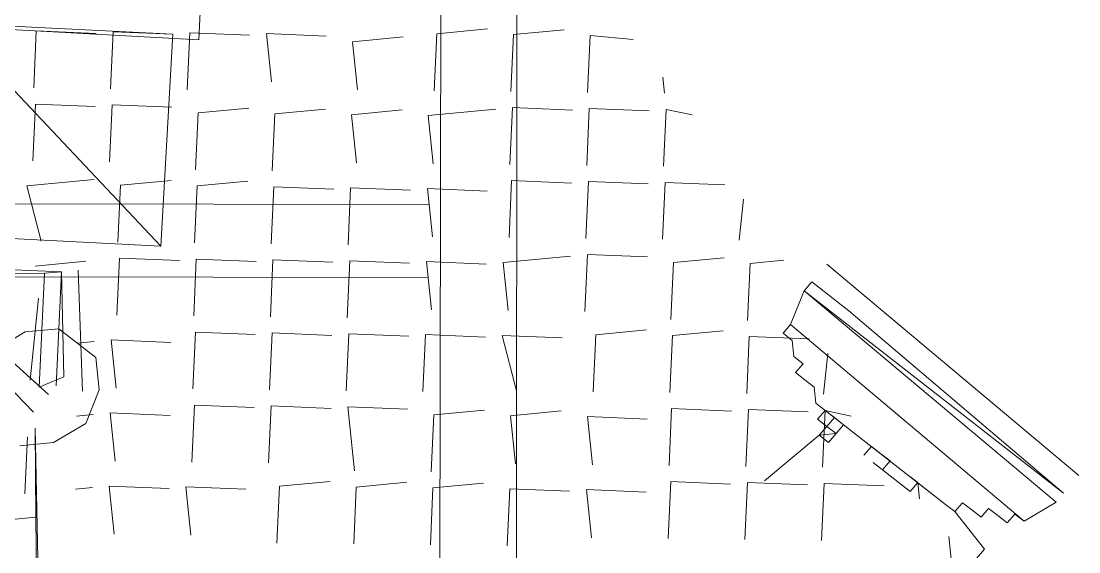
# Paper-space layout '01 Roof Support Layout' of a CAD drawing. Header units: millimetres. Extents: x 5 to 415, y 7 to 290.
# Drawn here: x 126.24 to 131.88, y 121.41 to 124.24 of the extents above; entities that cross this region are included whole.
import ezdxf

# ---------------------------------------------------------------- set-up
doc = ezdxf.new("R2010")
doc.units = ezdxf.units.MM
doc.layers.add('GA_REFERENCE', color=253, linetype='Continuous')

# ---------------------------------------------------------------- blocks, each defined once
blk = doc.blocks.new('SHEET_01_ROOF')
at = {"layer": 'GA_REFERENCE', "lineweight": 5}
for p, q in [((128.4714, 117.384), (128.4841, 125.2568)), ((128.8818, 117.384), (128.8883, 124.8628)), ((127.1929, 124.141), (127.2067, 124.4448)), ((123.7227, 124.3321), (127.1929, 124.141)), ((125.8669, 124.2319), (127.0536, 124.1711)), ((126.9897, 123.0413), (125.8669, 124.2319)), ((126.9897, 123.0413), (125.8669, 124.2319)), ((125.8669, 124.2319), (127.0536, 124.1711)), ((126.3254, 124.1887), (126.3116, 123.8849)), ((126.3254, 124.1887), (126.6446, 124.1757)), ((126.7345, 124.1841), (126.7207, 123.8803)), ((126.7345, 124.1841), (127.0536, 124.1711)), ((127.1435, 124.1795), (127.1298, 123.8757)), ((127.1435, 124.1795), (127.4627, 124.1664)), ((128.4606, 124.1741), (128.7304, 124.1996)), ((128.8697, 124.1695), (129.1395, 124.195)), ((127.0536, 124.1711), (126.9897, 123.0413)), ((127.5526, 124.1749), (127.5794, 123.9181)), ((127.5526, 124.1749), (127.8718, 124.1618)), ((128.0111, 124.1317), (128.2808, 124.1572)), ((128.0111, 124.1317), (128.0378, 123.875)), ((128.4606, 124.1741), (128.4469, 123.8703)), ((128.8697, 124.1695), (128.856, 123.8657)), ((129.2788, 124.165), (129.265, 123.8611)), ((129.2788, 124.165), (129.508, 124.1434)), ((129.6652, 123.9421), (129.6742, 123.8565)), ((126.3205, 123.7993), (126.3068, 123.4955)), ((126.3205, 123.7993), (126.6397, 123.7862)), ((126.7296, 123.7947), (126.7158, 123.4909)), ((126.7296, 123.7947), (127.0488, 123.7817)), ((127.1881, 123.7516), (127.1744, 123.4477)), ((127.1881, 123.7516), (127.4579, 123.777)), ((127.5972, 123.7469), (127.5835, 123.4431)), ((127.5972, 123.7469), (127.8669, 123.7724)), ((128.0063, 123.7423), (128.276, 123.7678)), ((128.0063, 123.7423), (128.033, 123.4856)), ((128.4153, 123.7377), (128.775, 123.7717)), ((128.4153, 123.7377), (128.4421, 123.481)), ((128.8649, 123.7801), (128.8511, 123.4763)), ((128.8649, 123.7801), (129.184, 123.767)), ((129.274, 123.7755), (129.2602, 123.4717)), ((129.274, 123.7755), (129.5932, 123.7624)), ((129.6831, 123.7709), (129.6693, 123.4671)), ((129.6831, 123.7709), (129.8224, 123.7409)), ((126.2752, 123.3629), (126.6348, 123.3968)), ((126.7742, 123.3668), (127.0439, 123.3922)), ((127.1833, 123.3621), (127.453, 123.3876)), ((128.86, 123.3908), (128.8463, 123.0869)), ((128.86, 123.3908), (129.1792, 123.3776)), ((126.2752, 123.3629), (126.3514, 123.0676)), ((126.7742, 123.3668), (126.7605, 123.0629)), ((127.1833, 123.3621), (127.1695, 123.0583)), ((127.5924, 123.3576), (127.5786, 123.0537)), ((127.5924, 123.3576), (127.9115, 123.3445)), ((128.0014, 123.3529), (127.9877, 123.0491)), ((128.0014, 123.3529), (128.3206, 123.3398)), ((128.4105, 123.3483), (128.4372, 123.0916)), ((128.4105, 123.3483), (128.7296, 123.3352)), ((129.2691, 123.3861), (129.2554, 123.0823)), ((129.2691, 123.3861), (129.5883, 123.373)), ((129.6782, 123.3815), (129.6644, 123.0777)), ((129.6782, 123.3815), (129.9974, 123.3684)), ((116.7046, 123.2808), (128.4194, 123.2627)), ((130.0962, 123.2913), (130.0735, 123.0731)), ((125.803, 123.1023), (126.9897, 123.0413)), ((129.2643, 122.9967), (129.2506, 122.6929)), ((129.2643, 122.9967), (129.5834, 122.9836)), ((126.3198, 122.935), (126.5896, 122.9604)), ((126.7694, 122.9773), (126.7556, 122.6735)), ((126.7694, 122.9773), (127.0885, 122.9642)), ((127.1784, 122.9727), (127.1647, 122.6689)), ((127.1784, 122.9727), (127.4976, 122.9596)), ((127.5875, 122.9681), (127.5737, 122.6643)), ((127.5875, 122.9681), (127.9066, 122.955)), ((127.9966, 122.9636), (127.9828, 122.6597)), ((127.9966, 122.9636), (128.3157, 122.9505)), ((128.4056, 122.9589), (128.4324, 122.7021)), ((128.4056, 122.9589), (128.7248, 122.9458)), ((128.8148, 122.9543), (129.1744, 122.9882)), ((128.8148, 122.9543), (128.8415, 122.6975)), ((129.7228, 122.9535), (129.709, 122.6497)), ((129.7228, 122.9535), (129.9925, 122.979)), ((130.1318, 122.9489), (130.1181, 122.6451)), ((130.1318, 122.9489), (130.3117, 122.9659)), ((131.8841, 121.8178), (130.5409, 122.9444)), ((116.6997, 122.8914), (128.4146, 122.8733)), ((126.3692, 122.8964), (125.7803, 122.884)), ((125.8208, 122.9311), (126.4592, 122.9048)), ((126.3417, 122.2888), (126.3692, 122.8964)), ((126.4592, 122.9048), (126.3692, 122.8964)), ((126.4317, 122.2972), (126.4592, 122.9048)), ((126.4592, 122.9048), (126.4721, 122.3443)), ((126.571, 122.2672), (126.5491, 122.9133)), ((126.3912, 122.2502), (125.7398, 122.837)), ((130.4599, 122.8502), (130.4194, 122.8032)), ((130.6576, 122.696), (130.4599, 122.8502)), ((125.6993, 122.79), (126.3101, 122.1561)), ((130.3474, 122.6235), (130.4194, 122.8032)), ((131.8031, 121.7237), (130.4194, 122.8032)), ((130.4194, 122.8032), (131.7626, 121.6767)), ((126.3377, 122.7637), (126.2923, 122.3273)), ((130.6576, 122.696), (131.8031, 121.7237)), ((126.4454, 122.601), (126.2656, 122.5841)), ((126.6431, 122.4468), (126.4454, 122.601)), ((130.3069, 122.5765), (130.3474, 122.6235)), ((130.3474, 122.6235), (131.5917, 121.5741)), ((131.5917, 121.5741), (130.3474, 122.6235)), ((126.2656, 122.5841), (126.0947, 122.4815)), ((127.1736, 122.5833), (127.1599, 122.2795)), ((127.1736, 122.5833), (127.4927, 122.5702)), ((127.5827, 122.5787), (127.5689, 122.2749)), ((127.5827, 122.5787), (127.9018, 122.5656)), ((127.9917, 122.5741), (127.978, 122.2703)), ((127.9917, 122.5741), (128.3109, 122.561)), ((128.4008, 122.5695), (128.3871, 122.2657)), ((128.4008, 122.5695), (128.72, 122.5564)), ((128.8099, 122.5649), (128.8861, 122.2696)), ((128.8099, 122.5649), (129.1291, 122.5518)), ((129.3089, 122.5688), (129.2951, 122.265)), ((129.3089, 122.5688), (129.5786, 122.5942)), ((129.7179, 122.5642), (129.7042, 122.2604)), ((129.7179, 122.5642), (129.9877, 122.5896)), ((130.127, 122.5595), (130.1133, 122.2557)), ((130.127, 122.5595), (130.4462, 122.5464)), ((130.3563, 122.5379), (130.3069, 122.5765)), ((126.5442, 122.5239), (126.6341, 122.5324)), ((126.724, 122.5409), (126.7508, 122.2841)), ((126.724, 122.5409), (127.0432, 122.5278)), ((130.3652, 122.4523), (130.3563, 122.5379)), ((126.6609, 122.2757), (126.6431, 122.4468)), ((130.4146, 122.4138), (130.3652, 122.4523)), ((130.545, 122.4693), (130.5223, 122.2511)), ((130.3741, 122.3667), (130.4146, 122.4138)), ((126.4721, 122.3443), (126.3417, 122.2888)), ((130.4235, 122.3282), (130.3741, 122.3667)), ((130.4729, 122.2896), (130.4235, 122.3282)), ((126.5888, 122.096), (126.6609, 122.2757)), ((130.4819, 122.2041), (130.4729, 122.2896)), ((126.3912, 122.2502), (126.3912, 122.2502)), ((130.4819, 122.2041), (131.1736, 121.6643)), ((131.1736, 121.6643), (130.4819, 122.2041)), ((126.7192, 122.1515), (126.7459, 121.8947)), ((126.7192, 122.1515), (127.0384, 122.1384)), ((127.1688, 122.1939), (127.155, 121.8901)), ((127.1688, 122.1939), (127.4879, 122.1809)), ((127.5778, 122.1893), (127.5641, 121.8855)), ((127.5778, 122.1893), (127.897, 122.1762)), ((127.9869, 122.1847), (128.0226, 121.8423)), ((127.9869, 122.1847), (128.3061, 122.1716)), ((128.4454, 122.1415), (128.7151, 122.167)), ((128.8545, 122.1369), (129.1242, 122.1624)), ((129.7131, 122.1748), (129.6994, 121.8709)), ((129.7131, 122.1748), (130.0323, 122.1616)), ((130.1222, 122.1701), (130.1085, 121.8663)), ((130.1222, 122.1701), (130.4414, 122.157)), ((130.5313, 122.1655), (130.4908, 122.1185)), ((130.5313, 122.1655), (130.5175, 121.8617)), ((130.5313, 122.1655), (130.6706, 122.1354)), ((130.5807, 122.127), (130.5313, 122.1655)), ((126.4179, 121.9934), (126.5888, 122.096)), ((126.5394, 122.1346), (126.6293, 122.143)), ((128.4454, 122.1415), (128.4316, 121.8377)), ((128.8545, 122.1369), (128.8812, 121.8801)), ((129.2636, 122.1323), (129.2903, 121.8755)), ((129.2636, 122.1323), (129.5827, 122.1192)), ((130.4908, 122.1185), (130.5402, 122.0799)), ((130.5807, 122.127), (130.5402, 122.0799)), ((130.5807, 122.127), (130.5807, 122.127)), ((130.5807, 122.127), (130.6301, 122.0884)), ((126.3231, 121.5955), (126.319, 122.0705)), ((126.4011, 118.232), (126.319, 122.0705)), ((130.5402, 122.0799), (130.4997, 122.0329)), ((130.4997, 122.0329), (130.5896, 122.0414)), ((130.5402, 122.0799), (130.5896, 122.0414)), ((130.5896, 122.0414), (130.5402, 122.0799)), ((130.5402, 122.0799), (130.5896, 122.0414)), ((130.5896, 122.0414), (130.5402, 122.0799)), ((130.5402, 122.0799), (130.5896, 122.0414)), ((130.5896, 122.0414), (130.5402, 122.0799)), ((130.5896, 122.0414), (130.5491, 121.9943)), ((130.6301, 122.0884), (130.5896, 122.0414)), ((126.238, 121.9764), (126.4179, 121.9934)), ((126.2785, 122.0235), (126.2648, 121.7197)), ((130.4997, 122.0329), (130.2073, 121.7892)), ((130.4997, 122.0329), (130.4997, 122.0329)), ((130.5491, 121.9943), (130.4997, 122.0329)), ((130.7783, 121.9727), (130.7378, 121.9257)), ((130.7378, 121.9257), (130.7783, 121.9727)), ((130.8277, 121.9342), (130.7783, 121.9727)), ((130.7783, 121.9727), (130.8277, 121.9342)), ((130.8772, 121.8956), (130.8277, 121.9342)), ((130.8277, 121.9342), (130.8772, 121.8956)), ((130.9849, 121.733), (130.7872, 121.8872)), ((130.8367, 121.8486), (130.8772, 121.8956)), ((130.8772, 121.8956), (130.8367, 121.8486)), ((131.1736, 121.6643), (130.976, 121.8185)), ((130.976, 121.8185), (131.0254, 121.78)), ((126.5345, 121.7451), (126.6244, 121.7536)), ((126.7143, 121.7621), (126.7411, 121.5053)), ((126.7143, 121.7621), (127.0335, 121.749)), ((127.1234, 121.7575), (127.1501, 121.5007)), ((127.1234, 121.7575), (127.4426, 121.7444)), ((127.6225, 121.7614), (127.6087, 121.4576)), ((127.6225, 121.7614), (127.8922, 121.7868)), ((128.0315, 121.7567), (128.0178, 121.4529)), ((128.0315, 121.7567), (128.3012, 121.7822)), ((128.4406, 121.7521), (128.4268, 121.4483)), ((128.4406, 121.7521), (128.7103, 121.7776)), ((129.7083, 121.7853), (129.6945, 121.4815)), ((129.7083, 121.7853), (130.0275, 121.7722)), ((130.1174, 121.7807), (130.1036, 121.4769)), ((130.1174, 121.7807), (130.4365, 121.7676)), ((130.5264, 121.7761), (130.5127, 121.4723)), ((130.5264, 121.7761), (130.8456, 121.763)), ((130.9849, 121.733), (130.9355, 121.7715)), ((130.9355, 121.7715), (130.9849, 121.733)), ((131.0254, 121.78), (130.9849, 121.733)), ((131.0343, 121.6944), (131.0254, 121.78)), ((128.8496, 121.7475), (128.8359, 121.4437)), ((128.8496, 121.7475), (129.1688, 121.7344)), ((129.2587, 121.7429), (129.2854, 121.4861)), ((129.2587, 121.7429), (129.5779, 121.7298)), ((131.1736, 121.6643), (131.223, 121.6258)), ((131.223, 121.6258), (131.2635, 121.6728)), ((131.2635, 121.6728), (131.313, 121.6343)), ((131.3624, 121.5957), (131.4029, 121.6427)), ((131.4029, 121.6427), (131.4523, 121.6042)), ((131.5917, 121.5741), (131.7626, 121.6767)), ((125.9635, 121.5616), (126.3231, 121.5955)), ((126.3647, 117.7099), (126.3231, 121.5955)), ((131.223, 121.6258), (131.3803, 121.4245)), ((131.313, 121.6343), (131.3624, 121.5957)), ((131.4523, 121.6042), (131.5017, 121.5656)), ((131.5017, 121.5656), (131.5422, 121.6126)), ((131.5422, 121.6126), (131.5917, 121.5741)), ((131.2093, 121.322), (131.1915, 121.4932)), ((131.2183, 121.2364), (131.3803, 121.4245))]:
    blk.add_line(p, q, dxfattribs=at)

psp = doc.layouts.new('01 Roof Support Layout')

# ---------------------------------------------------------------- block references
psp.add_blockref('SHEET_01_ROOF', (0, 0))

doc.saveas('drawing.dxf')
